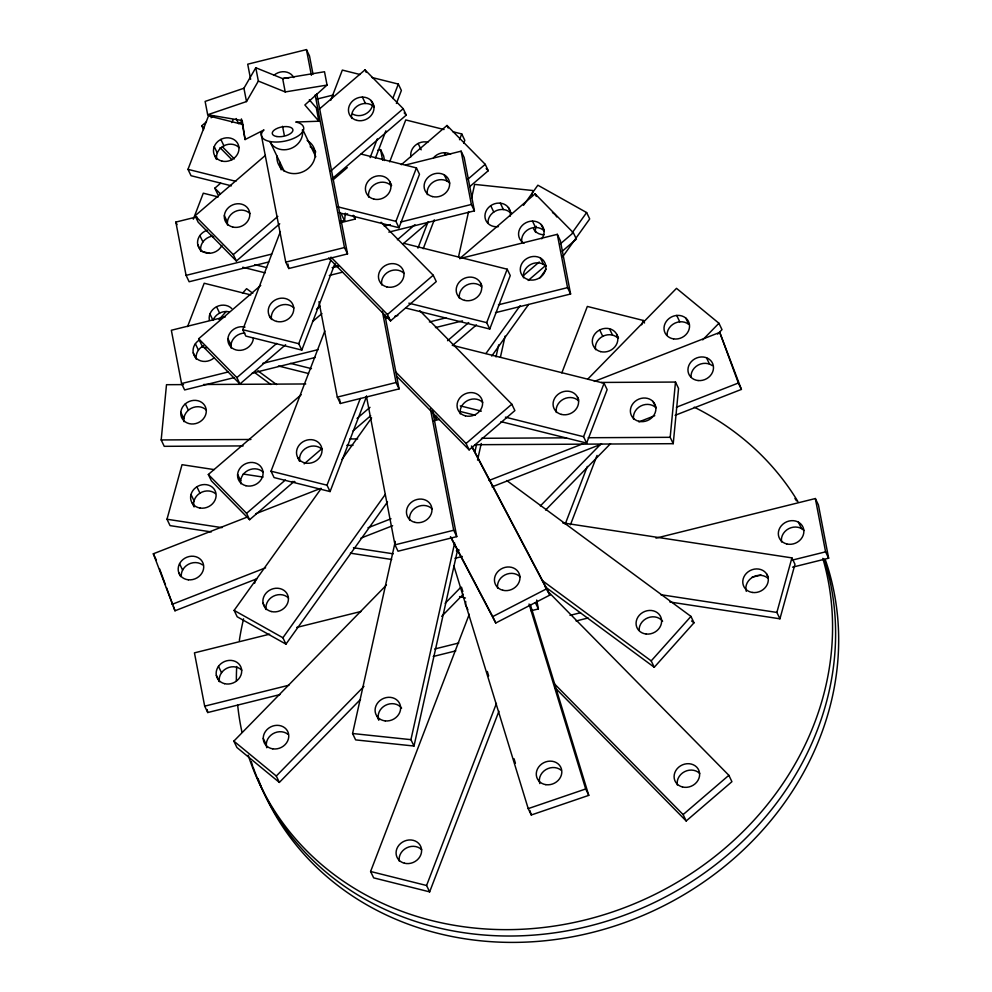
<?xml version="1.0" encoding="UTF-8"?>
<svg xmlns="http://www.w3.org/2000/svg" width="992" height="992" viewBox="0 0 992 992"><rect width="100%" height="100%" fill="white"/><g stroke="black" fill="none" stroke-linecap="round" stroke-linejoin="round"><path stroke-width="1.49" d="M243.139 445.916L164.238 446.326L161.188 439.952L166.495 384.698L183.52 384.611M340.008 220.869L344.571 220.844L345.315 213.168M436.505 416.268L436.207 419.343L433.764 414.234M465.744 601.549L465.446 604.612L467.889 609.72M475.205 444.714L673.233 443.684L670.183 437.311L675.49 382.056L601.226 382.441M673.233 443.684L678.553 388.43L675.49 382.056M457.709 549.382L413.999 746.034L355.632 739.896L352.582 733.522L395.287 541.396M458.49 257.002L468.584 211.631M471.609 198.016L474.635 184.4L532.989 190.538L531.985 195.077M413.999 746.034L410.936 739.66L454.646 542.996M474.821 452.24L476.507 444.676M496 356.934L498.691 344.832M477.536 460.127L481.244 443.486M500.402 357.269L505.114 336.09M211.321 531.923L170.054 525.624L166.991 519.238L182.032 464.69L214.136 469.6M669.873 601.995L779.935 618.81L776.872 612.436L791.914 557.888L562.638 522.858M779.935 618.81L794.976 564.262L791.914 557.888M231.434 185.826L191.047 175.72L187.984 169.347L208.494 115.89L242.904 124.496M193.316 219.195L203.286 193.192L218.252 196.937M187.575 326.579L204.191 283.241L250.802 294.897M334.998 263.55L301.804 350.077L245.818 336.077L242.767 329.704L280.389 231.62M330.72 100.378L342.339 70.085L360.022 74.512M301.804 350.077L298.753 343.703L330.832 260.053M370.115 157.641L377.307 138.892M392.795 98.506L398.325 84.084L371.814 77.45M375.385 158.249L385.888 130.845M396.403 103.441L401.388 90.47L398.325 84.084M366.668 396.168L330.076 491.573L274.09 477.574L271.027 471.188L324.806 330.981M389.682 161.857L405.753 119.945L444.056 129.53M339.152 212.772L398.982 227.738L395.932 221.352L416.429 167.908L361.076 154.058M398.982 227.738L419.492 174.282L416.429 167.908M330.076 491.573L327.013 485.2L360.282 398.462M417.942 248.136L427.924 222.121M459.519 139.723L461.739 133.945L452.898 131.738M423.212 248.732L434.298 219.827M463.686 143.22L464.802 140.331L461.739 133.945M405.914 308.066L489.75 329.034L486.7 322.66L507.197 269.204L403.905 243.362M489.75 329.034L510.26 275.578L507.197 269.204M498.926 711.227L429.648 891.87L373.662 877.87L370.599 871.497L469.266 614.259M561.832 372.918L587.338 306.441L643.312 320.453L644.54 322.995M500.948 421.65L586.632 443.089L583.581 436.716L604.078 383.259L452.24 345.278M586.632 443.089L607.141 389.633L604.078 383.259M429.648 891.87L426.585 885.496L496.434 703.415M565.167 524.21L587.338 466.401M641.65 324.781L643.312 320.453M570.437 524.805L597.035 455.44M243.933 88.238L205.121 101.42L207.688 114.75L246.5 101.568L243.933 88.238L255.787 67.741L282.67 78.616L324.508 71.746L327.062 85.076L304.866 104.966L318.866 121.222L295.765 122.028L298.381 122.686A21.489 9.734 -10.9 0 1 286.899 140.666A21.489 9.734 -10.9 0 1 262.471 131.614L263.971 129.927L245.086 139.562L241.416 118.916M246.5 101.568L258.354 81.071L255.787 67.741M387.5 501.977L285.956 644.13L237.187 616.776L234.124 610.39L321.296 488.374M341.967 459.445L371.616 417.93M523.491 205.332L537.862 185.206L586.632 212.561L589.694 218.947L562.737 256.68M285.956 644.13L282.894 637.757L385.342 494.351M485.993 353.462L520.13 305.66M539.908 277.983L546.195 269.179M572.26 232.698L586.632 212.561M491.734 356.066L528.587 304.482M219.071 319.474L226.201 311.488M242.507 293.235L246.586 288.672L252.811 293.26M690.953 616.404L694.003 622.79L654.261 667.269L651.198 660.895L690.953 616.404L506.738 480.537M360.518 699.385L279.36 782.415L236.914 747.509L233.852 741.123L386.458 585.032M587.76 379.118L676.507 288.337L718.94 323.256L722.002 329.629L717.675 334.056M279.36 782.415L276.297 776.029L363.965 686.365M445.135 603.334L460.288 587.834M540.367 505.908L600.978 443.92M702.708 339.859L718.94 323.256M441.688 616.354L463.338 594.208M545.588 510.074L610.526 443.66M203.596 129.63L201.76 125.81L206.46 121.78M211.147 117.75L213.491 115.729M217.893 194.556L214.83 188.182L220.695 183.136M279.732 223.783L236.369 261.02L198.14 222.158L195.077 215.785L265.385 155.397M319.3 109.108L364.994 69.862L403.223 108.711L406.286 115.084L332.456 178.486M236.369 261.02L233.306 254.634L277.847 216.392M330.572 171.108L403.223 108.711M333.225 179.726L347.299 167.636M285.622 344.745L239.94 383.991L201.711 345.129L198.648 338.756L260.735 285.436M401.301 164.709L446.995 125.476L485.224 164.325L488.275 170.711L469.538 186.806M239.94 383.991L236.89 377.605L276.706 343.406M316.535 309.194L320.056 306.181M397.37 239.779L414.941 224.688M467.654 179.416L485.224 164.325M312.567 321.606L321.941 313.559M402.764 244.144L428.544 222.01M433.219 275.23L436.269 281.604L390.526 320.9L387.463 314.514L433.219 275.23L381.089 222.258M294.289 481.356L249.624 519.709L211.395 480.86L208.332 474.486L301.196 394.742M459.866 258.466L535.097 193.849L573.326 232.711L576.389 239.084L562.278 251.199M249.624 519.709L246.562 513.335L285.361 480.029M304.16 463.872L321.792 448.731M357.058 418.45L369.991 407.34M447.566 340.715L468.72 322.549M522.784 276.111L539.239 261.987M560.406 243.809L573.326 232.711M353.065 430.888L370.686 415.735M452.972 345.08L476.482 324.892M528.19 280.476L545.823 265.335M511.822 404.203L514.885 410.576L469.129 449.872L466.079 443.486L511.822 404.203L419.777 310.657M728.86 775.31L731.922 781.684L686.179 820.979L683.116 814.593L728.86 775.31L547.423 590.922M546.79 588.715L549.853 595.088L495.764 622.988L492.714 616.602L546.79 588.715L471.994 446.512M257.151 578.683L174.989 610.787L153.326 553.784L247.008 517.167M255.663 513.782L320.515 488.436M594.357 381.412L719.746 332.407L741.408 389.41L675.106 415.313M171.938 604.413L265.62 567.796M367.945 527.794L391.009 518.779M489.019 480.475L582.701 443.858M638.91 421.898L654.757 415.698M676.383 407.253L738.358 383.024L741.408 389.41M360.914 538.123L392.621 525.723M492.069 486.861L601.611 444.044M528.215 808.616L585.702 788.975L588.764 795.361L531.278 814.99L528.215 808.616L453.89 565.961M312.988 74.115L309.504 55.974L306.454 49.6L247.715 64.195L250.616 79.31M316.969 99.064L333.126 95.046M377.642 150.325L380.581 149.594L383.644 155.967L384.512 160.518M268.708 261.975L189.137 281.753L186.074 275.367L175.844 222.084L196.862 216.851M405.567 164.982L461.119 151.168L464.182 157.554L474.412 210.85L388.827 232.116M344.683 214.532L347.622 213.813M340.392 222.741L355.074 219.096L354.516 216.132M186.074 275.367L271.659 254.101M384.276 226.114L390.278 224.614M400.793 222.01L471.361 204.464L474.412 210.85M285.746 262.136L344.472 247.541L347.535 253.915L288.796 268.51L285.746 262.136L260.784 132.196M332.134 267.617L338.012 266.166M329.319 275.454L342.538 272.18M225.407 316.832L171.343 330.262L181.573 383.557L184.636 389.943L234.186 377.617M459.693 258.602L557.306 234.335L560.368 240.709L570.598 294.004L495.504 312.666M386.074 318.457L389 317.725M394.878 316.262L397.817 315.543M181.573 383.557L228.135 371.988M262.669 363.407L318.246 349.593M429.375 321.966L445.892 317.862M498.455 304.792L567.548 287.63L570.598 294.004M252.216 373.141L315.295 357.467M435.438 327.596L462.47 320.887M337.305 397.11L396.031 382.515L399.094 388.889L340.355 403.484L337.305 397.11L318.965 301.692M433.492 420.868L439.369 419.418M394.977 544.844L453.704 530.249L456.766 536.622L398.028 551.217L394.977 544.844L366.42 396.217M456.32 550.82L459.259 550.089M454.968 558.298L462.309 556.475M269.613 634.186L194.444 652.86L204.674 706.155L207.737 712.529L279.905 694.598M296.67 627.452L361.324 611.394M655.985 538.148L815.35 498.542L818.412 504.916L828.642 558.211L792.558 567.176M531.042 610.762L538.396 608.939L536.684 600.061M204.674 706.155L288.87 685.236M434.707 648.991L458.75 643.002M570.003 615.35L580.531 612.734M792.509 560.058L825.592 551.837L828.642 558.211M433.244 656.481L455.799 650.876M576.067 620.992L588.095 617.991M751.973 577.27L760.988 575.025M258.354 81.071L285.225 91.934L327.062 85.076M333.932 266.414L338.495 266.389M384.264 317.304L387.314 317.291M203.62 384.499L305.734 383.966M161.188 439.952L250.914 439.481M349.928 438.972L357.666 438.923M481.43 438.29L566.519 437.844M588.182 437.732L670.183 437.311M346.791 445.383L352.978 445.346M352.582 733.522L410.936 739.66M243.176 474.04L263.054 477.078M292.094 481.517L295.145 481.976M166.991 519.238L222.022 527.645M353.474 547.733L393.216 553.809M660.709 594.679L776.872 612.436M350.412 553.176L391.691 559.488M207.688 114.75L242.197 120.54L245.086 139.562M187.984 169.347L235.86 181.313M337.59 206.758L395.932 221.352M200.756 251.137L209.734 253.382M254.646 264.616L266.625 267.604M408.853 303.18L486.7 322.66M242.73 267.245L265.186 272.862M242.767 329.704L298.753 343.703M290.433 363.382L311.476 368.652M460.313 405.877L481.356 411.134M505.412 417.161L583.581 436.716M201.785 346.828L206.299 347.956M278.454 365.998L308.524 373.525M460.362 411.506L475.391 415.264M271.027 471.188L327.013 485.2M459.544 596.564L465.446 598.027M370.599 871.497L426.585 885.496M234.124 610.39L282.894 637.757M691.523 620.955L694.003 622.79M257.87 370.797L276.545 384.561M541.669 580.109L651.198 660.895M254.708 372.583L270.89 384.524M544.72 586.483L654.261 667.269M233.852 741.123L276.297 776.029M486.154 168.553L488.275 170.711M404.166 112.927L406.286 115.084M201.76 125.81L203.943 128.018M222.394 146.779L234.348 158.906M330.993 257.126L387.463 314.514M220.026 147.634L231.967 159.774M328.625 257.994L390.526 320.9M214.83 188.182L220.249 193.676M395.684 371.963L466.079 443.486M396.577 376.142L469.129 449.872M195.077 215.785L233.306 254.634M553.821 683.215L683.116 814.593M554.714 687.382L686.179 820.979M198.648 338.756L236.89 377.605M208.332 474.486L246.562 513.335M309.306 99.77L316.312 107.892L318.866 121.222M471.448 446.053L549.853 595.088M451 537.304L492.714 616.602M450.455 536.846L495.764 622.988M798.448 522.201L801.511 528.575M706.49 357.752L709.54 364.138M685.757 318.035L688.82 324.409A13.045 11.544 -25.6 0 0 674.87 323.169A13.045 11.544 -25.6 0 0 667.07 334.788M676.705 315.431L679.756 321.805M766.568 573.822L768.403 577.654M652.947 401.413L655.997 407.799A13.045 11.544 -25.6 0 0 640.82 405.988A13.045 11.544 -25.6 0 0 633.615 419.343M616.664 334.192L618.5 338.024M609.472 328.724L612.523 335.098M535.097 193.849L536.325 196.404M599.701 329.952L602.752 336.325A13.045 11.544 -25.6 0 0 595.547 349.68M541.148 224.502L544.199 230.888A13.045 11.544 -25.6 0 0 529.021 229.078A13.045 11.544 -25.6 0 0 521.817 242.432M532.481 221.08L535.531 227.466M540.404 257.994L543.467 264.368M508.4 207.526L511.45 213.912A13.045 11.544 -25.6 0 0 496.781 210.453A13.045 11.544 -25.6 0 0 488.002 223.076M500.328 203.149L503.378 209.535M490.718 205.666L493.768 212.052M577.431 397.011L578.646 399.553M446.995 125.476L448.21 128.03M444.379 152.706L445.594 155.26M444.218 174.828L447.28 181.214M418.116 143.456L421.178 149.829M480.55 282.956L481.765 285.498M364.994 69.862L366.222 72.404M371.045 100.514L374.096 106.888A13.045 11.544 -25.6 0 0 358.918 105.09A13.045 11.544 -25.6 0 0 351.714 118.432M362.378 97.092L365.428 103.466M389.782 181.648L391.617 185.479M353.251 215.264L355.074 219.096M535.333 602.566L538.396 608.939M303.081 130.225L315.791 156.748M341.521 214.458L344.571 220.844M284.22 171.294L270.171 141.968A17.385 15.401 -25.6 0 0 290.706 148.552A17.385 15.401 -25.6 0 0 302.399 129.828M236.17 118.532L238.613 123.64A13.045 11.544 -25.6 0 1 241.44 121.743M220.856 139.401L223.907 145.774A13.045 11.544 -25.6 0 0 216.702 159.129M214.235 146.618L217.285 153.004M214.644 155.595L216.479 159.427M224.341 215.636L227.404 222.01M269.415 315.952L270.642 318.506M199.876 235.563L202.938 241.936M197.743 244.553L200.793 250.939A13.045 11.544 -25.6 0 1 211.184 236.381M297.687 457.448L299.522 461.268M231.744 308.549A13.045 11.544 -25.6 0 0 216.566 306.739L219.616 313.125M175.844 222.084L177.06 224.626M227.912 338.607L230.975 344.98M209.944 313.968L212.995 320.342A13.045 11.544 -25.6 0 1 229.388 311.885M377.171 716.522L378.386 719.076M195.374 343.753L198.425 350.126M193.242 352.743L196.292 359.116A13.045 11.544 -25.6 0 1 203.509 345.774M237.596 474.337L240.659 480.711M185.343 403.843A13.045 11.544 -25.6 0 0 189.137 423.621A13.045 11.544 -25.6 0 0 206.113 409.039A13.045 11.544 -25.6 0 0 185.343 403.843L188.393 410.217M180.804 412.238L183.867 418.612M263.078 603.198L266.129 609.572A13.045 11.544 -25.6 0 1 273.346 596.229A13.045 11.544 -25.6 0 1 288.523 598.027M196.9 486.774L199.95 493.16A13.045 11.544 -25.6 0 0 194.097 506.962M190.997 494.487L194.06 500.861M192.336 503.304L193.564 505.858M179.552 563.704L182.602 570.09M263.24 738.37L266.29 744.744M178.82 572.768L180.656 576.6M218.476 666.351L221.538 672.725M216.343 675.341L219.393 681.715A13.045 11.544 -25.6 0 1 226.61 668.372A13.045 11.544 -25.6 0 1 241.788 670.17M153.326 553.784L156.389 560.158M719.746 332.407L738.358 383.024M159.576 568.838L165.428 584.747M166.482 587.648L172.335 603.558M173.402 606.447L174.989 610.787M530.298 604.488L588.764 795.361M529.046 604.029L585.702 788.975M461.478 587.14L462.842 591.579M487.32 671.472L488.672 675.912M514.054 758.768L515.418 763.208M529.914 810.551L531.278 814.99M815.35 498.542L825.592 551.837M557.306 234.335L567.548 287.63M461.119 151.168L471.361 204.464M432.586 410.75L456.766 536.622M380.581 149.594L382.627 160.208M430.404 408.915L453.704 530.249M384.834 314.675L399.094 388.889M382.366 311.327L396.031 382.515M316.77 93.756L347.535 253.915M306.454 49.6L311.389 75.293M315.158 94.934L344.472 247.541M282.67 78.616L285.225 91.934M339.487 398.945L340.355 403.484M282.571 126.306L284.282 135.197M287.928 263.984L288.796 268.51M207.167 709.578L207.737 712.529M209.349 320.094A13.045 11.544 -25.6 0 1 216.566 306.739M556.314 412.486A13.045 11.544 -25.6 0 1 563.518 399.144A13.045 11.544 -25.6 0 1 578.696 400.942M299.745 460.97A13.045 11.544 -25.6 0 1 306.95 447.628A13.045 11.544 -25.6 0 1 322.127 449.426M410.911 156.798A13.045 11.544 -25.6 0 1 427.887 142.216M409.696 520.403A13.045 11.544 -25.6 0 1 416.9 507.048A13.045 11.544 -25.6 0 1 432.078 508.859M825.518 560.319A304.296 269.427 -25.6 0 1 637.075 917.885A304.296 269.427 -25.6 0 1 261.702 787.76M261.144 786.458A304.296 269.427 -25.6 0 1 258.019 778.584M824.228 559.314A304.296 269.427 -25.6 0 1 622.864 915.777A304.296 269.427 -25.6 0 1 253.034 766.903M252.576 765.564A304.296 269.427 -25.6 0 1 251.236 761.546M794.927 498.455A304.296 269.427 -25.6 0 1 796.489 500.824M433.467 157.815A13.045 11.544 -25.6 0 1 450.579 154.256M253.369 338.47A13.045 11.544 -25.6 0 1 238.402 350.337A13.045 11.544 -25.6 0 1 228.309 336.548A13.045 11.544 -25.6 0 1 245.036 327.087M231.111 348.043A13.045 11.544 -25.6 0 1 244.838 333.076M691.027 376.935A13.045 11.544 -25.6 0 1 698.244 365.019A13.045 11.544 -25.6 0 1 712.306 365.626M181.251 576.178A13.045 11.544 -25.6 0 1 188.468 564.274A13.045 11.544 -25.6 0 1 202.529 564.87M822.827 558.347A304.296 269.427 -25.6 0 1 613.812 911.524A304.296 269.427 -25.6 0 1 248.186 755.16M241.924 731.935A304.296 269.427 -25.6 0 1 237.683 705.238M236.369 680.909A304.296 269.427 -25.6 0 1 236.704 666.488M239.345 640.46A304.296 269.427 -25.6 0 1 243.561 618.847M254.547 583.358A304.296 269.427 -25.6 0 1 256.184 579.167M694.251 407.179A304.296 269.427 -25.6 0 1 797.94 501.617M240.796 483.774A13.045 11.544 -25.6 0 1 248 470.419A13.045 11.544 -25.6 0 1 263.178 472.229M523.987 243.214A13.045 11.544 -25.6 0 1 520.887 227.056A13.045 11.544 -25.6 0 1 538.693 222.642A13.045 11.544 -25.6 0 1 541.793 238.787M460.3 413.924A13.045 11.544 -25.6 0 1 467.517 400.582A13.045 11.544 -25.6 0 1 482.695 402.38M543.963 234.732A13.045 11.544 -25.6 0 1 533.51 228.867M552.457 212.598A13.045 11.544 -25.6 0 1 556.698 216.913M535.568 232.401A13.045 11.544 -25.6 0 1 536.164 226.263M539.784 783.556A13.045 11.544 -25.6 0 1 545.65 769.755A13.045 11.544 -25.6 0 1 561.075 770.176M498.418 226.622A13.045 11.544 -25.6 0 1 484.939 215.673A13.045 11.544 -25.6 0 1 499.224 203.087A13.045 11.544 -25.6 0 1 510.21 216.244M378.783 720.254A13.045 11.544 -25.6 0 1 385.38 705.374A13.045 11.544 -25.6 0 1 401.611 708.114M639.158 630.416A13.045 11.544 -25.6 0 1 647.925 617.793A13.045 11.544 -25.6 0 1 662.606 621.252M266.749 747.745A13.045 11.544 -25.6 0 1 272.602 733.944A13.045 11.544 -25.6 0 1 288.04 734.365M746.294 591.344A13.045 11.544 -25.6 0 1 752.147 577.53A13.045 11.544 -25.6 0 1 767.585 577.952M199.95 493.16A13.045 11.544 -25.6 0 1 215.388 493.582M399.317 861.279A13.045 11.544 -25.6 0 1 406.522 847.924A13.045 11.544 -25.6 0 1 421.699 849.735M602.752 336.325A13.045 11.544 -25.6 0 1 617.929 338.136M677.35 785.032A13.045 11.544 -25.6 0 1 684.554 771.689A13.045 11.544 -25.6 0 1 699.732 773.487M184.004 421.674A13.045 11.544 -25.6 0 1 191.208 408.32A13.045 11.544 -25.6 0 1 206.386 410.13M781.572 541.992A13.045 11.544 -25.6 0 1 788.776 528.649A13.045 11.544 -25.6 0 1 803.966 530.447M214.012 357.938A13.045 11.544 -25.6 0 1 195.337 357.269A13.045 11.544 -25.6 0 1 199.454 339.946M523.528 277.785A13.045 11.544 -25.6 0 1 530.732 264.442A13.045 11.544 -25.6 0 1 545.922 266.24M281.133 169.843A19.567 17.323 -25.6 0 1 280.066 162.341M310.174 146.816A19.567 17.323 -25.6 0 1 315.766 151.987M227.54 225.072A13.045 11.544 -25.6 0 1 234.744 211.718A13.045 11.544 -25.6 0 1 249.922 213.528M372.657 104.78A13.045 11.544 -25.6 0 1 352.73 114.092M271.473 319.486A13.045 11.544 -25.6 0 1 278.69 306.131A13.045 11.544 -25.6 0 1 293.868 307.942M368.664 197.135A13.045 11.544 -25.6 0 1 375.869 183.78A13.045 11.544 -25.6 0 1 391.046 185.591M223.907 145.774A13.045 11.544 -25.6 0 1 239.084 147.585M427.341 194.63A13.045 11.544 -25.6 0 1 434.558 181.276A13.045 11.544 -25.6 0 1 449.736 183.074M221.898 245.408A13.045 11.544 -25.6 0 1 200.52 249.848A13.045 11.544 -25.6 0 1 207.043 230.318M307.123 140.442A19.567 17.323 -25.6 0 1 304.16 171.194A19.567 17.323 -25.6 0 1 277.016 155.967M274.015 75.218A13.045 11.544 -25.6 0 1 293.793 77.562M283.067 78.504A13.045 11.544 -25.6 0 1 288.598 78.256M231.756 122.586A13.045 11.544 -25.6 0 1 233.306 119.722M381.697 284.952A13.045 11.544 -25.6 0 1 388.901 271.597A13.045 11.544 -25.6 0 1 404.079 273.408M459.432 298.431A13.045 11.544 -25.6 0 1 466.637 285.088A13.045 11.544 -25.6 0 1 481.814 286.886M213.677 237.2A13.045 11.544 -25.6 0 1 211.222 235.327M497.674 588.318A13.045 11.544 -25.6 0 1 504.891 574.963A13.045 11.544 -25.6 0 1 520.068 576.774M561.447 414.433A13.045 11.544 -25.6 0 0 578.423 399.85A13.045 11.544 -25.6 0 0 557.653 394.655A13.045 11.544 -25.6 0 0 561.447 414.433M304.879 462.917A13.045 11.544 -25.6 0 0 321.854 448.334A13.045 11.544 -25.6 0 0 301.084 443.139A13.045 11.544 -25.6 0 0 304.879 462.917M414.83 522.35A13.045 11.544 -25.6 0 0 431.805 507.768A13.045 11.544 -25.6 0 0 411.023 502.572A13.045 11.544 -25.6 0 0 414.83 522.35M698.108 380.544A13.045 11.544 -25.6 0 0 712.864 364.039A13.045 11.544 -25.6 0 0 691.201 361.758A13.045 11.544 -25.6 0 0 698.108 380.544M188.344 579.799A13.045 11.544 -25.6 0 0 203.087 563.282A13.045 11.544 -25.6 0 0 181.437 561.001A13.045 11.544 -25.6 0 0 188.344 579.799M245.929 485.72A13.045 11.544 -25.6 0 0 262.905 471.138A13.045 11.544 -25.6 0 0 242.135 465.942A13.045 11.544 -25.6 0 0 245.929 485.72M465.446 415.871A13.045 11.544 -25.6 0 0 482.422 401.289A13.045 11.544 -25.6 0 0 461.64 396.093A13.045 11.544 -25.6 0 0 465.446 415.871M271.262 611.518A13.045 11.544 -25.6 0 0 288.25 596.936A13.045 11.544 -25.6 0 0 267.468 591.74A13.045 11.544 -25.6 0 0 271.262 611.518M545.823 784.66A13.045 11.544 -25.6 0 0 561.373 768.763A13.045 11.544 -25.6 0 0 539.958 765.489A13.045 11.544 -25.6 0 0 545.823 784.66M385.243 720.899A13.045 11.544 -25.6 0 0 399.999 704.382A13.045 11.544 -25.6 0 0 378.336 702.113A13.045 11.544 -25.6 0 0 385.243 720.899M646.238 634.037A13.045 11.544 -25.6 0 0 660.994 617.52A13.045 11.544 -25.6 0 0 639.332 615.238A13.045 11.544 -25.6 0 0 646.238 634.037M673.568 338.904A13.045 11.544 -25.6 0 0 689.105 323.008A13.045 11.544 -25.6 0 0 667.69 319.734A13.045 11.544 -25.6 0 0 673.568 338.904M272.788 748.848A13.045 11.544 -25.6 0 0 288.325 732.952A13.045 11.544 -25.6 0 0 266.922 729.678A13.045 11.544 -25.6 0 0 272.788 748.848M752.333 592.447A13.045 11.544 -25.6 0 0 767.87 576.55A13.045 11.544 -25.6 0 0 746.455 573.277A13.045 11.544 -25.6 0 0 752.333 592.447M200.136 508.065A13.045 11.544 -25.6 0 0 215.673 492.168A13.045 11.544 -25.6 0 0 194.271 488.895A13.045 11.544 -25.6 0 0 200.136 508.065M404.451 863.226A13.045 11.544 -25.6 0 0 421.426 848.644A13.045 11.544 -25.6 0 0 400.656 843.448A13.045 11.544 -25.6 0 0 404.451 863.226M600.681 351.627A13.045 11.544 -25.6 0 0 617.656 337.044A13.045 11.544 -25.6 0 0 596.886 331.849A13.045 11.544 -25.6 0 0 600.681 351.627M682.484 786.978A13.045 11.544 -25.6 0 0 699.459 772.396A13.045 11.544 -25.6 0 0 678.677 767.2A13.045 11.544 -25.6 0 0 682.484 786.978M638.749 421.29A13.045 11.544 -25.6 0 0 655.724 406.708A13.045 11.544 -25.6 0 0 634.954 401.512A13.045 11.544 -25.6 0 0 638.749 421.29M786.706 543.938A13.045 11.544 -25.6 0 0 803.694 529.356A13.045 11.544 -25.6 0 0 782.911 524.16A13.045 11.544 -25.6 0 0 786.706 543.938M224.539 683.662A13.045 11.544 -25.6 0 0 241.515 669.079A13.045 11.544 -25.6 0 0 220.732 663.884A13.045 11.544 -25.6 0 0 224.539 683.662M276.904 136.549A10.515 4.762 -10.9 0 0 292.925 130.361A10.515 4.762 -10.9 0 0 277.921 128.055A10.515 4.762 -10.9 0 0 276.904 136.549M528.662 279.732A13.045 11.544 -25.6 0 0 545.65 265.149A13.045 11.544 -25.6 0 0 524.867 259.954A13.045 11.544 -25.6 0 0 528.662 279.732M356.847 120.379A13.045 11.544 -25.6 0 0 373.823 105.797A13.045 11.544 -25.6 0 0 353.04 100.601A13.045 11.544 -25.6 0 0 356.847 120.379M232.674 227.019A13.045 11.544 -25.6 0 0 249.649 212.437A13.045 11.544 -25.6 0 0 228.879 207.241A13.045 11.544 -25.6 0 0 232.674 227.019M276.619 321.433A13.045 11.544 -25.6 0 0 293.595 306.85A13.045 11.544 -25.6 0 0 272.812 301.655A13.045 11.544 -25.6 0 0 276.619 321.433M373.798 199.082A13.045 11.544 -25.6 0 0 390.774 184.5A13.045 11.544 -25.6 0 0 369.991 179.304A13.045 11.544 -25.6 0 0 373.798 199.082M221.836 161.076A13.045 11.544 -25.6 0 0 238.812 146.494A13.045 11.544 -25.6 0 0 218.042 141.298A13.045 11.544 -25.6 0 0 221.836 161.076M432.487 196.577A13.045 11.544 -25.6 0 0 449.463 181.995A13.045 11.544 -25.6 0 0 428.68 176.799A13.045 11.544 -25.6 0 0 432.487 196.577M386.83 286.899A13.045 11.544 -25.6 0 0 403.806 272.316A13.045 11.544 -25.6 0 0 383.036 267.121A13.045 11.544 -25.6 0 0 386.83 286.899M464.566 300.378A13.045 11.544 -25.6 0 0 481.542 285.795A13.045 11.544 -25.6 0 0 460.772 280.6A13.045 11.544 -25.6 0 0 464.566 300.378M502.82 590.265A13.045 11.544 -25.6 0 0 519.796 575.682A13.045 11.544 -25.6 0 0 499.013 570.487A13.045 11.544 -25.6 0 0 502.82 590.265"/></g></svg>
